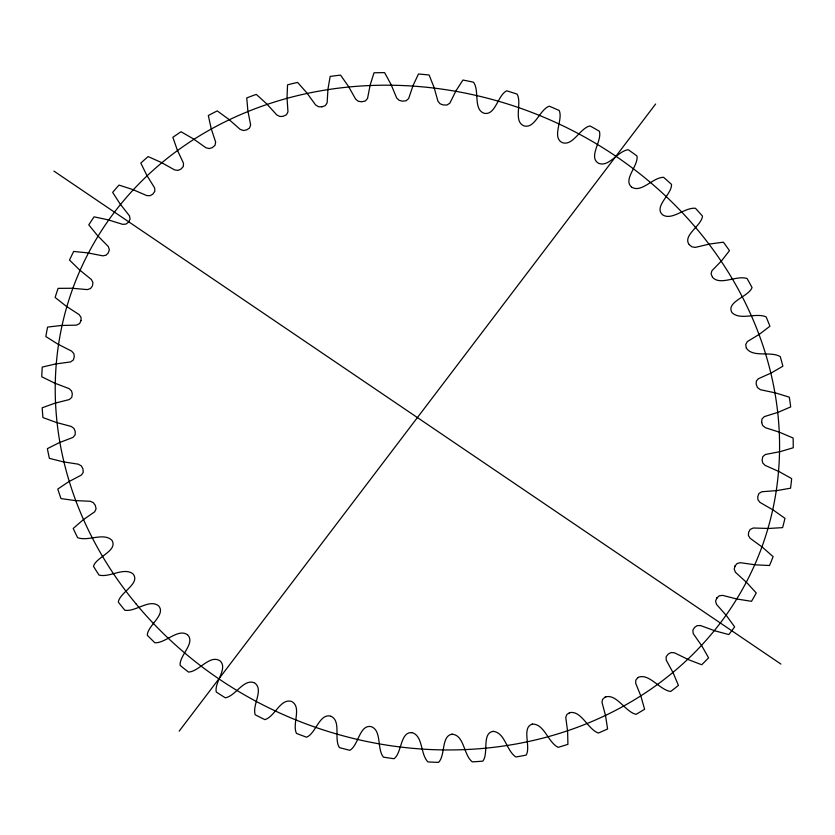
<?xml version="1.0" encoding="UTF-8"?>
<svg xmlns="http://www.w3.org/2000/svg" width="835" height="835" viewBox="0 0 835 835"><rect width="100%" height="100%" fill="white"/><g stroke="black" fill="none" stroke-linecap="round" stroke-linejoin="round"><path stroke-width="1.25" d="M81.058 320.442L81.005 317.3L79.148 314.618L66.236 306.226L55.131 297.458A381.939 338.165 22.5 0 1 58.106 288.357L72.113 288.263L87.331 289.599L90.472 288.566L92.278 286.134M81.026 320.525L79.607 323.583L76.559 325.128L61.331 325.473L47.585 327.09A381.939 338.165 22.5 0 0 45.831 336.547L57.886 344.135L71.653 351.138L73.835 353.633L74.294 356.691L73.376 359.937L70.557 361.941L55.559 363.966L42.251 367.087A381.939 338.165 22.5 0 0 41.75 376.773L54.578 383.067L69.013 388.599L71.476 390.853L72.321 393.87L71.8 397.314L69.336 399.548L54.849 403.221L42.178 407.793A381.939 338.165 22.5 0 0 42.94 417.563L56.362 422.479L71.267 426.455L73.981 428.459L75.202 431.392L75.171 434.816L73 437.415L59.243 442.675L47.376 448.645A381.939 338.165 22.5 0 0 49.39 458.363L63.209 461.828L78.375 464.197L81.308 465.909L82.884 468.717L83.27 472.245L81.496 474.99L68.658 481.774L57.772 489.059A381.939 338.165 22.5 0 0 61.007 498.589L75.035 500.562L90.253 501.282L93.343 502.68L95.263 505.321L96.098 508.818L94.71 511.771L82.968 519.975L73.209 528.461A381.939 338.165 22.5 0 0 77.624 537.667C88.093 541.654 103.623 532.156 111.921 540.276C118.361 550.766 96.025 557.018 93.478 566.318A381.939 338.165 22.5 0 0 99.01 575.075C109.761 577.862 123.904 566.84 132.995 573.875C140.979 583.488 119.635 592.485 118.299 602.077A381.939 338.165 22.5 0 0 124.864 610.26C135.552 612.055 149.34 598.685 158.452 605.719C166.645 614.414 147.43 625.582 147.315 635.258A381.939 338.165 22.5 0 0 154.83 642.741C165.507 643.461 177.886 628.066 187.468 634.725M92.549 285.476L92.925 282.47L91.391 279.537L79.523 269.882L69.514 260.061A381.939 338.165 22.5 0 1 73.678 251.439L87.738 252.88L102.841 255.844L106.035 255.207L108.195 253.057L109.385 249.811L108.32 246.555L97.549 235.616L88.781 224.876A381.939 338.165 22.5 0 1 94.073 216.849L107.997 219.803L122.755 224.354L126.043 224.083L128.496 222.204L130.103 219.146L129.456 215.827L120.073 203.907L112.662 192.394A381.939 338.165 22.5 0 1 119.008 185.088L132.598 189.493L146.814 195.588L150.143 195.672L152.847 194.096L154.851 191.267L154.632 187.938L146.762 175.193L140.812 163.076A381.939 338.165 22.5 0 1 148.129 156.583L161.186 162.397L174.661 169.933L178.001 170.382L180.913 169.129L183.293 166.562L183.502 163.263L177.25 149.882L172.855 137.326A381.939 338.165 22.5 0 1 181.038 131.742L193.386 138.881L205.921 147.753L209.209 148.557L212.299 147.638L215.012 145.374L215.639 142.065L211.109 128.329L208.332 115.512A381.939 338.165 22.5 0 1 217.257 110.909L228.717 119.269L240.156 129.352L243.35 130.511L246.565 129.947L249.582 128.016L250.636 124.926L247.87 110.836L246.743 97.935A381.939 338.165 22.5 0 1 256.293 94.386L266.709 103.853L276.876 115.011L279.923 116.493L283.222 116.284L286.499 114.719L287.96 111.796L287.01 97.653L287.543 84.846A381.939 338.165 22.5 0 1 297.584 82.404L306.81 92.842L315.567 104.918L318.532 106.734L321.861 106.838M735.019 566.015L734.748 566.579M716.983 597.839L716.482 598.591M716.931 597.912L715.574 601.085L716.493 604.363L726.534 615.739L734.643 626.887A381.939 338.165 22.5 0 1 728.809 634.569L715.031 630.874L700.513 625.551L697.1 625.666L694.616 627.367L692.831 630.237L693.248 633.65L701.891 645.998L708.571 657.844A381.939 338.165 22.5 0 1 701.724 664.754L688.384 659.629L674.513 652.813L671.079 652.553L668.292 654.014L666.163 656.665L666.205 660.067L673.25 673.062L678.427 685.431A381.939 338.165 22.5 0 1 670.662 691.474C659.692 689.971 649.473 673.375 638.66 677.175M717.035 597.756L719.29 595.814L722.64 595.376L736.94 599.019L751.51 601.325A381.939 338.165 22.5 0 0 756.249 592.986L746.845 582.684L735.447 572.299L734.174 569.094L735.134 565.775L737.148 563.5L740.28 562.686L755.466 564.836L769.526 565.514A381.939 338.165 22.5 0 0 773.106 556.632L762.532 547.322L750.122 538.283L748.421 535.517L748.557 532.48L750.164 529.421L753.295 528.002L768.691 528.471L782.593 527.626A381.939 338.165 22.5 0 0 784.963 518.326L773.367 510.133L760.007 502.419L757.982 499.831L757.721 496.773L758.9 493.527L761.802 491.752L776.988 490.562L790.547 488.193A381.939 338.165 22.5 0 0 791.663 478.601L779.212 471.65L765.079 465.366L762.752 462.987L762.094 459.949L762.846 456.557L765.465 454.47L780.234 451.62L793.25 447.758A381.939 338.165 22.5 0 0 793.114 438.02L779.431 432.206L765.361 427.687L762.679 425.506L761.635 422.437L761.938 419.055L764.328 416.623L778.387 412.198L790.682 406.916A381.939 338.165 22.5 0 0 789.294 397.157L775.642 392.951L760.393 389.705L757.439 387.544L756.166 384.131L756.343 381.094L758.305 378.777L771.477 372.848L782.875 366.21A381.939 338.165 22.5 0 0 780.245 356.576C770.528 350.909 752.805 357.891 746.333 348.101M179.17 731.147L655.632 104.01M637.742 677.801L635.811 680.139L635.665 683.176L640.842 696.025L644.61 709.249A381.939 338.165 22.5 0 1 636.04 714.342C625.269 711.837 616.762 693.676 605.532 696.933M638.357 677.383L638.044 677.592M604.78 697.329L602.546 699.406L602.004 702.381L605.532 715.574L607.598 728.976A381.939 338.165 22.5 0 1 598.351 733.057C587.934 729.331 581.692 710.992 570.263 712.526M605.699 696.849L605.114 697.152M569.553 712.787L566.902 714.436L565.754 717.411L567.623 731.46L567.925 744.34A381.939 338.165 22.5 0 1 558.114 747.335C548.094 742.398 544.378 724.133 532.699 724.07C521.019 726.909 531.248 746.793 526.133 755.111A381.939 338.165 22.5 0 1 515.905 756.98C506.417 750.926 505.175 732.692 493.318 731.366C481.451 732.879 488.966 753.494 482.818 761.144A381.939 338.165 22.5 0 1 472.318 761.864C463.477 755.237 464.364 734.56 451.777 734.247C441.224 736.157 445.483 755.404 438.584 762.355A381.939 338.165 22.5 0 1 427.958 761.927C420.235 754.318 423.23 735.906 412.125 732.65C400.111 731.418 402.052 752.763 394.057 758.723A381.939 338.165 22.5 0 1 383.442 757.136C376.679 748.943 382.065 730.375 371.053 726.596C359.436 724.477 358.591 745.342 349.855 750.3A381.939 338.165 22.5 0 1 339.407 747.596C333.697 738.777 341.473 721.064 330.931 716.221M569.282 712.892L569.908 712.652M532.511 724.122L531.947 724.258M321.966 106.817L325.337 105.617L327.122 102.872L327.978 88.959L330.169 76.423A381.939 338.165 22.5 0 1 340.555 75.119L348.456 86.381L355.689 99.208L358.33 101.275L361.659 101.786L365.312 101.014L367.515 98.54L370.197 84.878L374.017 72.802A381.939 338.165 22.5 0 1 384.611 72.645L391.083 84.575L396.667 97.966L399.057 100.283L402.324 101.16L406.102 100.784L408.618 98.603L413.085 85.462L418.481 74.012A381.939 338.165 22.5 0 1 429.127 75.014L434.075 87.445L437.947 101.212L440.045 103.759L443.208 104.959L447.038 105.012L449.856 103.143L456.035 90.712L462.924 80.045A381.939 338.165 22.5 0 1 473.476 82.195C479.801 90.514 472.996 109.615 484.227 113.289C495.614 115.616 497.66 95.159 506.73 90.817A381.939 338.165 22.5 0 1 517.032 94.084C522.303 102.935 512.982 121.242 523.889 125.845C534.995 129.174 539.64 109.468 549.284 106.181A381.939 338.165 22.5 0 1 559.199 110.512C563.385 119.812 551.361 137.357 562.331 142.649C573.019 146.323 579.908 128.183 589.98 125.918A381.939 338.165 22.5 0 1 599.373 131.241C602.369 140.833 587.976 156.949 598.444 163.232C608.788 167.783 617.848 150.895 628.264 149.736A381.939 338.165 22.5 0 1 636.99 155.999C638.671 165.674 622.764 179.504 631.531 187.019M493.224 731.376L492.64 731.45M452.476 734.236L451.881 734.247M411.624 732.608L411.029 732.545M330.347 716.033C319.304 713.748 315.922 733.213 306.602 737.211A381.939 338.165 22.5 0 1 296.477 733.412C291.906 724.039 301.967 707.495 291.926 701.619M291.467 701.41C280.403 698.196 274.882 716.649 264.904 719.634A381.939 338.165 22.5 0 1 255.228 714.802C251.909 705.074 263.923 690.18 254.967 683.155M254.351 682.8C243.59 678.458 235.762 695.983 225.346 697.82A381.939 338.165 22.5 0 1 216.265 692.006C214.157 682.247 228.341 668.355 220.012 660.819C209.648 654.285 199.262 671.57 188.48 672.071A381.939 338.165 22.5 0 1 180.13 665.37C179.222 655.496 195.442 643.409 187.844 635.059M53.899 171.071L780.913 664.076M631.688 187.144C641.551 193.313 652.949 177.197 663.585 177.323A381.939 338.165 22.5 0 1 671.528 184.431C672.039 194.169 653.534 206.527 662.458 214.741C671.914 221.108 684.731 207.111 695.44 208.28A381.939 338.165 22.5 0 1 702.496 216.129C701.692 225.701 682.299 235.407 689.167 244.551M689.23 244.624L691.891 246.826L695.304 247.4L709.698 244.018L723.402 242.181A381.939 338.165 22.5 0 1 729.456 250.657L721.649 260.739L711.9 270.77L711.076 273.932L712.412 277.136M712.516 277.303C720.25 285.988 736.616 274.965 747.064 278.535A381.939 338.165 22.5 0 1 752.043 287.532C748.932 296.686 725.479 301.779 732.044 312.718C740.603 320.63 755.612 312.426 766.102 316.851A381.939 338.165 22.5 0 1 769.933 326.234L759.589 334.136L747.273 341.64L745.686 344.584L746.302 348.007M761.645 422.531L761.603 421.978M136.063 603.924A368.058 325.869 22.5 0 0 755.602 562.759A368.058 325.869 22.5 0 0 360.543 86.047A368.058 325.869 22.5 0 0 136.063 603.924"/></g></svg>
